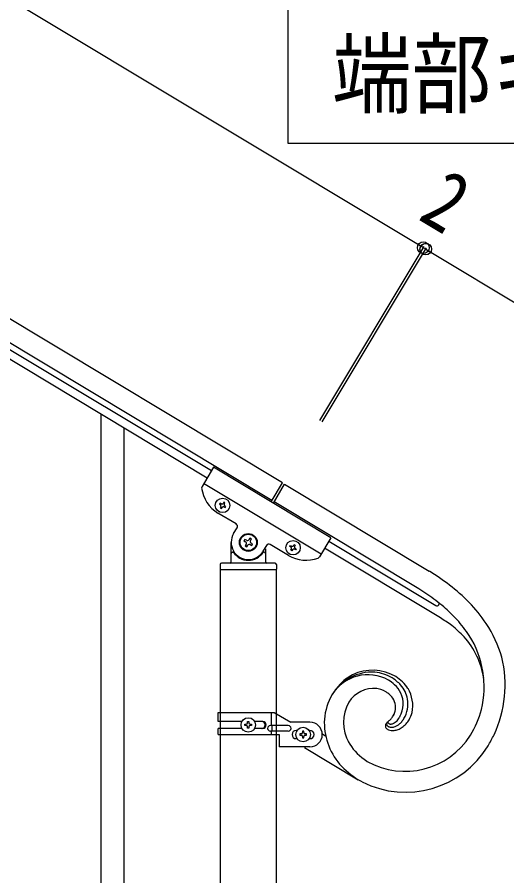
# Model space of a CAD drawing. Units: millimetres, scale not verified. Extents: x -4015 to 4015, y -2862 to 2860.
# Drawn here: x -788 to -430, y -1283 to -657 of the extents above; entities that cross this region are included whole.
import ezdxf
from ezdxf.enums import TextEntityAlignment as Align

# ---------------------------------------------------------------- set-up
doc = ezdxf.new("R2010")
doc.units = ezdxf.units.MM
doc.header["$LTSCALE"] = 10
doc.layers.add('0-3_YKK_A1', color=4, linetype='Continuous')
doc.layers.add('0-4_YKK_D', color=6, linetype='Continuous')
doc.styles.add('ＭＳ ゴシック', font='')
doc.styles.get('ＭＳ ゴシック').set_extended_font_data('MS Gothic')

msp = doc.modelspace()

# ---------------------------------------------------------------- linework, layer by layer
at = {"layer": '0-3_YKK_A1'}
for p, q in [((-594.27, -996.45), (-1479.24, -465.55)), ((-601.99, -1009.31), (-1486.96, -478.41)), ((-1398.17, -536.34), (-646.07, -987.54)), ((-1401.25, -541.49), (-649.15, -992.68)), ((-726.67, -1799.53), (-726.67, -946.18)), ((-709.67, -1809.73), (-709.67, -956.37)), ((-644.56, -985.02), (-652.95, -999.02)), ((-558.81, -1036.47), (-644.56, -985.02)), ((-566.01, -1048.47), (-651.76, -997.03)), ((-602.54, -1010.23), (-594.27, -996.45)), ((-600.87, -1011.23), (-592.63, -997.52)), ((-592.63, -997.52), (-487.03, -1060.97)), ((-638.94, -1011.74), (-639.77, -1011.24)), ((-636.97, -1014.04), (-636.14, -1014.54)), ((-628.01, -1026.44), (-641.3, -1018.46)), ((-629.89, -1033.47), (-627.32, -1029.18)), ((-620.53, -1038.32), (-621.66, -1037.64)), ((-558.81, -1036.47), (-567.2, -1050.46)), ((-560.38, -1039.05), (-482.23, -1086.01)), ((-631.67, -1053.9), (-631.67, -1039.9)), ((-617.82, -1041.48), (-616.68, -1042.16)), ((-605.88, -1042.04), (-608.45, -1046.33)), ((-606.67, -1044.45), (-606.67, -1053.9)), ((-589.85, -1049.33), (-603.14, -1041.36)), ((-587.99, -1043.43), (-588.81, -1042.93)), ((-585.02, -1044.09), (-584.2, -1044.58)), ((-478.94, -1094.92), (-563.44, -1044.15)), ((-630.67, -1046.9), (-630.4, -1046.9)), ((-607.67, -1046.9), (-607.95, -1046.9)), ((-639.67, -1055.9), (-639.67, -1059.4)), ((-599.67, -1054.9), (-638.67, -1054.9)), ((-598.67, -1055.9), (-598.67, -1059.4)), ((-639.42, -1833.56), (-639.42, -1059.9)), ((-598.92, -1059.9), (-639.42, -1059.9)), ((-599.17, -1059.9), (-639.17, -1059.9)), ((-598.92, -1059.9), (-598.92, -1832.77)), ((-488.16, -1078.03), (-494.75, -1073.83)), ((-480.45, -1083.62), (-480.55, -1083.53)), ((-480.35, -1083.72), (-480.37, -1083.69)), ((-641.19, -1164), (-600.32, -1164)), ((-641.19, -1170.5), (-641.19, -1164)), ((-602.22, -1173.5), (-602.22, -1164)), ((-600.32, -1164), (-588.19, -1171)), ((-623.86, -1170.5), (-641.19, -1170.5)), ((-608.6, -1170.5), (-614.52, -1170.5)), ((-517.55, -1170.92), (-517.33, -1170.74)), ((-508.44, -1166.96), (-508.96, -1167.87)), ((-508.44, -1166.96), (-508.96, -1167.87)), ((-641.19, -1180), (-641.19, -1175.5)), ((-623.87, -1175.5), (-641.19, -1175.5)), ((-620.63, -1173.48), (-621.59, -1173.48)), ((-617.75, -1172.52), (-616.79, -1172.52)), ((-608.6, -1175.5), (-614.52, -1175.5)), ((-589.99, -1173.5), (-603.07, -1173.5)), ((-601.67, -1177.5), (-601.67, -1173.5)), ((-574.19, -1171), (-588.19, -1171)), ((-583.56, -1177), (-584.19, -1177)), ((-574.82, -1177), (-574.19, -1177)), ((-641.19, -1180), (-596.69, -1180)), ((-589.99, -1177.5), (-603.07, -1177.5)), ((-602.22, -1180), (-602.22, -1177.5)), ((-596.69, -1180), (-596.69, -1189)), ((-583.56, -1183), (-584.19, -1183)), ((-580.63, -1179.52), (-581.59, -1179.52)), ((-577.75, -1180.48), (-576.79, -1180.48)), ((-574.82, -1183), (-574.19, -1183)), ((-562.76, -1181.13), (-565.4, -1179.54)), ((-574.19, -1189), (-596.69, -1189)), ((-578.16, -1189.37), (-538.92, -1212.95)), ((-533.86, -1198.56), (-532.32, -1199.54)), ((-536.08, -1214.56), (-538.92, -1212.95)), ((-536.08, -1214.56), (-538.92, -1212.95))]:
    msp.add_line(p, q, dxfattribs=at)
msp.add_lwpolyline([(-135.63, -546.53), (-135.63, -749.08), (-590.19, -749.08), (-590.19, -546.53)], close=True, dxfattribs=at)
for points in [[(-639.77, -1011.24), (-640.26, -1012.07), (-639.44, -1012.56)], [(-639.11, -1013.88), (-639.6, -1014.7), (-638.78, -1015.2), (-638.28, -1014.37)], [(-636.8, -1011.9), (-636.31, -1011.08), (-637.13, -1010.59), (-637.63, -1011.41)], [(-636.14, -1014.54), (-635.65, -1013.71), (-636.47, -1013.22)], [(-488.16, -1078.03), (-494.75, -1073.83), (-600.35, -1010.38)], [(-621.66, -1037.64), (-622.34, -1038.77), (-621.21, -1039.45)], [(-617.59, -1038.54), (-616.91, -1037.41), (-618.04, -1036.73), (-618.72, -1037.86)], [(-620.76, -1041.26), (-621.44, -1042.39), (-620.31, -1043.07), (-619.63, -1041.94)], [(-616.68, -1042.16), (-616, -1041.03), (-617.14, -1040.35)], [(-588.81, -1042.93), (-588.31, -1042.11), (-587.49, -1042.6)], [(-586.83, -1045.24), (-587.33, -1046.06), (-588.15, -1045.57), (-587.66, -1044.74)], [(-586.17, -1042.27), (-585.68, -1041.45), (-584.86, -1041.95), (-585.35, -1042.77)], [(-584.2, -1044.58), (-584.69, -1045.4), (-585.52, -1044.91)], [(-619.67, -1171.56), (-619.67, -1170.6), (-618.71, -1170.6), (-618.71, -1171.56)], [(-621.59, -1173.48), (-621.59, -1172.52), (-620.63, -1172.52)], [(-618.71, -1174.44), (-618.71, -1175.4), (-619.67, -1175.4), (-619.67, -1174.44)], [(-616.79, -1172.52), (-616.79, -1173.48), (-617.75, -1173.48)], [(-516.86, -1171.72), (-516.88, -1171.69), (-516.97, -1171.61)], [(-516.86, -1171.72), (-516.88, -1171.69), (-516.97, -1171.61)], [(-516.57, -1171.94), (-516.6, -1171.92), (-516.64, -1171.89)], [(-516.57, -1171.94), (-516.6, -1171.92), (-516.64, -1171.89)], [(-581.59, -1179.52), (-581.59, -1180.48), (-580.63, -1180.48)], [(-578.71, -1178.56), (-578.71, -1177.6), (-579.67, -1177.6), (-579.67, -1178.56)], [(-579.67, -1181.44), (-579.67, -1182.4), (-578.71, -1182.4), (-578.71, -1181.44)], [(-576.79, -1180.48), (-576.79, -1179.52), (-577.75, -1179.52)]]:
    msp.add_lwpolyline(points, dxfattribs=at)
for centre, radius in [((-637.95, -1012.89), 5.3), ((-619.17, -1039.9), 6.5), ((-619.17, -1039.9), 6), ((-586.5, -1043.76), 5.3), ((-619.19, -1173), 5.3), ((-579.19, -1180), 5.3)]:
    msp.add_circle(centre, radius, dxfattribs=at)
for centre, radius, start, end in [((-651.24, -1000.04), 2, 149.04, 187.53995), ((-628.44, -997.03), 25, 187.53995, 239.04), ((-639.93, -1013.38), 0.96, 329.04, 59.04), ((-638.45, -1010.91), 0.96, 239.04, 329.04), ((-637.46, -1014.87), 0.96, 59.04, 149.04), ((-635.98, -1012.4), 0.96, 149.04, 239.04), ((-629.04, -1028.15), 2, 329.04, 59.04), ((-619.17, -1039.9), 12.5, 149.04, 329.04), ((-621.89, -1040.58), 1.32, 329.04, 59.04), ((-619.85, -1037.18), 1.32, 239.04, 329.04), ((-616.46, -1039.22), 1.32, 149.04, 239.04), ((-618.49, -1042.62), 1.32, 59.04, 149.04), ((-604.17, -1043.07), 2, 59.04, 149.04), ((-588.48, -1044.25), 0.96, 329.04, 59.04), ((-587, -1041.78), 0.96, 239.04, 329.04), ((-586.01, -1045.73), 0.96, 59.04, 149.04), ((-584.53, -1043.26), 0.96, 149.04, 239.04), ((-630.67, -1047.9), 1, 90, 180), ((-630.4, -1047.4), 0.5, 33.74899, 90), ((-619.17, -1039.9), 13, 213.74899, 326.25101), ((-607.95, -1047.4), 0.5, 90, 146.25101), ((-607.67, -1047.9), 1, 0, 90), ((-576.99, -1027.89), 25, 239.04, 290.54005), ((-568.92, -1049.43), 2, 290.54005, 329.04), ((-638.67, -1055.9), 1, 90, 180), ((-632.67, -1053.9), 1, 270, 0), ((-605.67, -1053.9), 1, 180, 270), ((-599.67, -1055.9), 1, 0, 90), ((-639.17, -1059.4), 0.5, 180, 270), ((-599.17, -1059.4), 0.5, 270, 0), ((-604.63, -1250.5), 223.06, 53.5976, 58.18065), ((-604.63, -1250.5), 223.06, 53.59763, 58.18069), ((-570.17, -1196.18), 158.94, 45.10192, 51.97535), ((-570.17, -1196.18), 158.94, 45.10192, 51.97535), ((-593, -1228.54), 183.43, 50.55635, 55.1394), ((-593, -1228.54), 183.43, 50.55635, 55.1394), ((-481.46, -1084.72), 1.5, 238.99996, 329.00004), ((-482.22, -1085.51), 2.6, 44.48719, 46.77895), ((-482.95, -1085.94), 3.42, 38.22844, 40.52019), ((-481.97, -1085.07), 2.12, 31.53618, 36.11923), ((-481.48, -1084.72), 1.52, 329.41696, 29.85526), ((-588.94, -1212.96), 168.96, 43.67959, 48.26264), ((-588.94, -1212.96), 168.96, 43.67959, 48.26264), ((-548, -1169.34), 124.33, 34.44534, 43.60778), ((-548, -1169.34), 124.33, 34.44553, 43.60797), ((-545.72, -1202.02), 126.22, 53.47108, 58.05414), ((-533.58, -1178.73), 100.36, 44.25204, 51.12548), ((-558.04, -1175.97), 121.18, 34.24433, 41.11776), ((-558.04, -1175.97), 121.18, 34.24462, 41.11805), ((-527.02, -1151.54), 97, 16.76863, 32.78532), ((-527.02, -1151.54), 97, 16.76863, 32.78532), ((-518.21, -1145.57), 71.2, 346.82765, 32.06738), ((-518.21, -1145.57), 71.2, 346.82765, 32.06738), ((-505.01, -1147.84), 58.38, 8.82986, 42.09831), ((-517.81, -1143.81), 86.08, 335.01865, 13.61083), ((-517.81, -1143.81), 86.08, 335.01865, 13.61083), ((-528.6, -1166.57), 33.47, 59.37805, 115.52303), ((-528.83, -1168.66), 34.16, 86.46927, 149.03825), ((-531.8, -1167.35), 30.95, 61.09958, 148.30522), ((-531.81, -1167.17), 30.8, 60.91106, 148.11669), ((-524.72, -1170.13), 38.4, 118.4481, 136.74378), ((-530.61, -1167.53), 33.2, 60.43891, 83.28128), ((-529.52, -1163.55), 29.21, 42.44077, 58.45746), ((-526.51, -1162.18), 28.63, 33.38854, 58.49774), ((-511.1, -1180.27), 55.31, 138.75981, 147.92225), ((-535.75, -1170.04), 35.28, 48.43084, 57.59328), ((-535.75, -1170.04), 35.28, 48.43063, 57.59307), ((-529, -1160.72), 23.86, 27.40834, 45.70403), ((-529, -1160.72), 23.86, 27.40892, 45.7046), ((-524.88, -1158.62), 22.46, 11.51288, 41.14053), ((-520.51, -1172.61), 43.29, 149.90929, 175.01848), ((-520.51, -1172.61), 43.29, 149.90929, 175.01848), ((-527.73, -1167.63), 21.24, 83.57262, 148.26126), ((-528.31, -1166.16), 19.83, 61.29684, 84.13921), ((-535.98, -1175.52), 31.8, 52.69509, 57.27814), ((-535.98, -1175.52), 31.8, 52.69477, 57.27782), ((-528.66, -1164.33), 18.49, 35.97942, 49.71395), ((-528.66, -1164.33), 18.49, 35.98015, 49.71467), ((-525.86, -1157.71), 19.72, 332.02853, 23.83958), ((-525.86, -1157.71), 19.72, 332.02969, 23.84075), ((-523.24, -1158.95), 24.15, 348.2314, 31.26327), ((-519.46, -1171.14), 30.15, 150.85614, 209.15301), ((-523.79, -1160.25), 12.16, 339.91184, 33.89477), ((-523.79, -1160.25), 12.16, 339.9102, 33.89313), ((-524.6, -1157.34), 21.96, 329.81279, 8.40497), ((-529.73, -1156.57), 19.04, 326.49108, 335.65352), ((-529.72, -1156.57), 19.04, 326.48731, 335.64975), ((-522.94, -1157.37), 24.22, 330.68111, 344.41563), ((-530.48, -1137.52), 85.14, 329.69633, 343.43085), ((-530.48, -1137.52), 85.14, 329.69633, 343.43085), ((-609.35, -1173), 2.5, 270, 90), ((-608.6, -1173), 2.5, 270, 90), ((-516.55, -1171.07), 47.13, 177.2936, 220.32547), ((-516.55, -1171.07), 47.13, 177.2936, 220.32547), ((-508.57, -1180.79), 13.34, 132.26564, 134.5574), ((-514.76, -1173.55), 3.82, 136.53729, 143.41072), ((-512.71, -1175.88), 6.92, 131.90873, 134.20048), ((-517.14, -1170.91), 0.253, 138.24243, 196.5393), ((-517.13, -1170.91), 0.262, 138.88999, 199.3283), ((-538.8, -1145.43), 33.19, 310.30699, 314.89005), ((-538.8, -1145.43), 33.19, 310.31114, 314.89419), ((-537.79, -1148.9), 30.07, 318.1942, 322.77726), ((-537.79, -1148.9), 30.07, 318.1942, 322.77726), ((-518.29, -1161.99), 11.11, 300.84784, 310.01028), ((-518.29, -1161.99), 11.11, 300.84784, 310.01028), ((-519.38, -1161.43), 12.25, 312.25672, 328.27341), ((-519.38, -1161.43), 12.25, 312.2534, 328.2701), ((-519.82, -1159.57), 16.77, 309.64168, 318.80412), ((-524.92, -1156.27), 22.79, 321.01277, 327.8862), ((-521.03, -1157.51), 22.51, 319.45346, 328.6159), ((-620.63, -1171.56), 0.96, 270, 0), ((-620.63, -1174.44), 0.96, 0, 90), ((-617.75, -1171.56), 0.96, 180, 270), ((-617.75, -1174.44), 0.96, 90, 180), ((-603.07, -1175.5), 2, 90, 270), ((-589.99, -1175.5), 2, 270, 90), ((-584.19, -1180), 3, 90, 270), ((-574.19, -1180), 9, 270, 90), ((-574.19, -1180), 3, 270, 90), ((-516.43, -1173.67), 2.65, 160.24343, 212.05449), ((-514.14, -1174.7), 5.15, 151.23692, 158.11035), ((-514.95, -1172.37), 4.6, 216.091, 222.96444), ((-512.65, -1175.93), 7.06, 143.72448, 148.30753), ((-512.31, -1176.57), 7.72, 136.78223, 141.36528), ((-515.22, -1172.23), 4.51, 226.5118, 237.96142), ((-516.42, -1172.35), 1.77, 154.5652, 208.54813), ((-515.29, -1173), 3.07, 145.78126, 152.65469), ((-515.67, -1171.76), 2.71, 211.98035, 218.85378), ((-514.47, -1170.5), 4.44, 221.70227, 226.28532), ((-512.39, -1166.79), 10.63, 240.62028, 245.20333), ((-512.51, -1167.79), 7.77, 229.71881, 232.01056), ((-516.49, -1170.76), 0.923, 193.81749, 202.97993), ((-516.35, -1170.7), 1.07, 195.81492, 202.68835), ((-515.81, -1170.36), 1.71, 206.40021, 213.27364), ((-515.81, -1170.36), 1.71, 206.40021, 213.27364), ((-512.51, -1166.96), 8.44, 235.47807, 237.76982), ((-515.06, -1169.76), 2.67, 215.24644, 219.82949), ((-515.38, -1170.01), 2.26, 214.62471, 219.20776), ((-514.87, -1169.5), 2.98, 220.63098, 225.21404), ((-513.28, -1168.01), 5.15, 222.09197, 224.38373), ((-513.6, -1167.9), 7.07, 241.1709, 245.75395), ((-512.34, -1166.31), 7.04, 230.10361, 232.39536), ((-512.34, -1166.31), 7.04, 230.09812, 232.38988), ((-513.18, -1166.98), 10.15, 248.79627, 260.24589), ((-512.79, -1166.4), 6.71, 235.7188, 238.01056), ((-512.79, -1166.4), 6.71, 235.7188, 238.01056), ((-514.54, -1169.06), 5.65, 249.58255, 258.74499), ((-515.35, -1170.41), 1.95, 239.32292, 241.61468), ((-515.34, -1170.41), 1.96, 239.31917, 241.61092), ((-515.11, -1169.65), 2.73, 244.69223, 251.56566), ((-515.1, -1169.65), 2.73, 244.69223, 251.56566), ((-515.1, -1169.05), 3.31, 254.74659, 259.32964), ((-515.1, -1169.05), 3.31, 254.7332, 259.31625), ((-514.79, -1165.29), 7.08, 262.48229, 264.77404), ((-514.78, -1165.28), 7.08, 262.46543, 264.75719), ((-514.57, -1167.91), 6.77, 260.94168, 267.81511), ((-515.22, -1164.76), 7.58, 268.39636, 270.68811), ((-515.22, -1164.76), 7.58, 268.37715, 270.66891), ((-515.66, -1164.26), 8.1, 273.76187, 276.05362), ((-515.66, -1164.26), 8.1, 273.76187, 276.05362), ((-513.6, -1165.94), 11.12, 263.29813, 274.74775), ((-514.82, -1165.89), 8.78, 269.8992, 276.77263), ((-515.89, -1165.09), 7.31, 278.57325, 283.15631), ((-515.89, -1165.09), 7.31, 278.57325, 283.15631), ((-516.88, -1162.88), 9.69, 285.8537, 290.43675), ((-516.88, -1162.89), 9.69, 285.86489, 290.44794), ((-515.24, -1165.17), 9.55, 278.75901, 285.63244), ((-518.51, -1160.46), 12.55, 293.56011, 298.14316), ((-518.51, -1160.46), 12.55, 293.55055, 298.1336), ((-514.12, -1164.55), 12.56, 276.56601, 290.30053), ((-517.03, -1161.07), 14, 288.18823, 295.06166), ((-518.06, -1160.75), 14.74, 298.14529, 307.30773), ((-516.25, -1160.66), 16.95, 292.509, 303.95862), ((-518.25, -1159.2), 19.3, 306.46763, 317.91725), ((-580.63, -1178.56), 0.96, 270, 0), ((-580.63, -1181.44), 0.96, 0, 90), ((-577.75, -1178.56), 0.96, 180, 270), ((-577.75, -1181.44), 0.96, 90, 180), ((-504.66, -1150.45), 56.35, 240.59162, 327.79726), ((-504.66, -1150.45), 56.35, 240.59141, 327.79705), ((-642.93, -1075.73), 228.42, 330.50168, 332.79343), ((-642.93, -1075.73), 228.42, 330.50168, 332.79343), ((-511.38, -1165.65), 39.87, 209.25957, 234.36876), ((-504.43, -1151.4), 70.65, 243.38243, 328.60556), ((-504.43, -1151.4), 70.65, 243.38243, 328.60556), ((-505.27, -1159.03), 63.56, 222.0198, 238.03649), ((-505.27, -1159.03), 63.56, 222.0198, 238.03649), ((-496.56, -1141.74), 67.97, 235.95691, 238.24866)]:
    msp.add_arc(centre, radius, start, end, dxfattribs=at)
at = {"layer": '0-4_YKK_D'}
for p, q in [((-491.39, -824.94), (-1376.35, -294.04)), ((-567.01, -951), (-490.87, -824.08)), ((-567.01, -951), (-490.87, -824.09)), ((-565.29, -952.03), (-489.16, -825.11)), ((-565.29, -952.03), (-489.07, -825.17)), ((-489.67, -825.97), (-491.39, -824.94)), ((-489.58, -826.03), (-295.86, -942.42))]:
    msp.add_line(p, q, dxfattribs=at)
for centre in [(-491.39, -824.94), (-491.39, -824.94), (-489.67, -825.97), (-489.58, -826.03)]:
    msp.add_circle(centre, 4.25, dxfattribs=at)

# ---------------------------------------------------------------- texts
at = {"layer": '0-3_YKK_A1', "style": 'ＭＳ ゴシック', "width": 0.9}
msp.add_text('端部キャップ', height=47.42, dxfattribs=at).set_placement((-558.06, -736.14), align=Align.BOTTOM_LEFT)
at = {"layer": '0-4_YKK_D', "style": 'ＭＳ ゴシック', "width": 0.8}
msp.add_text('2', height=43.99, rotation=329.041, dxfattribs=at).set_placement((-502.97, -815.08), align=Align.BOTTOM_LEFT)

doc.saveas('drawing.dxf')
